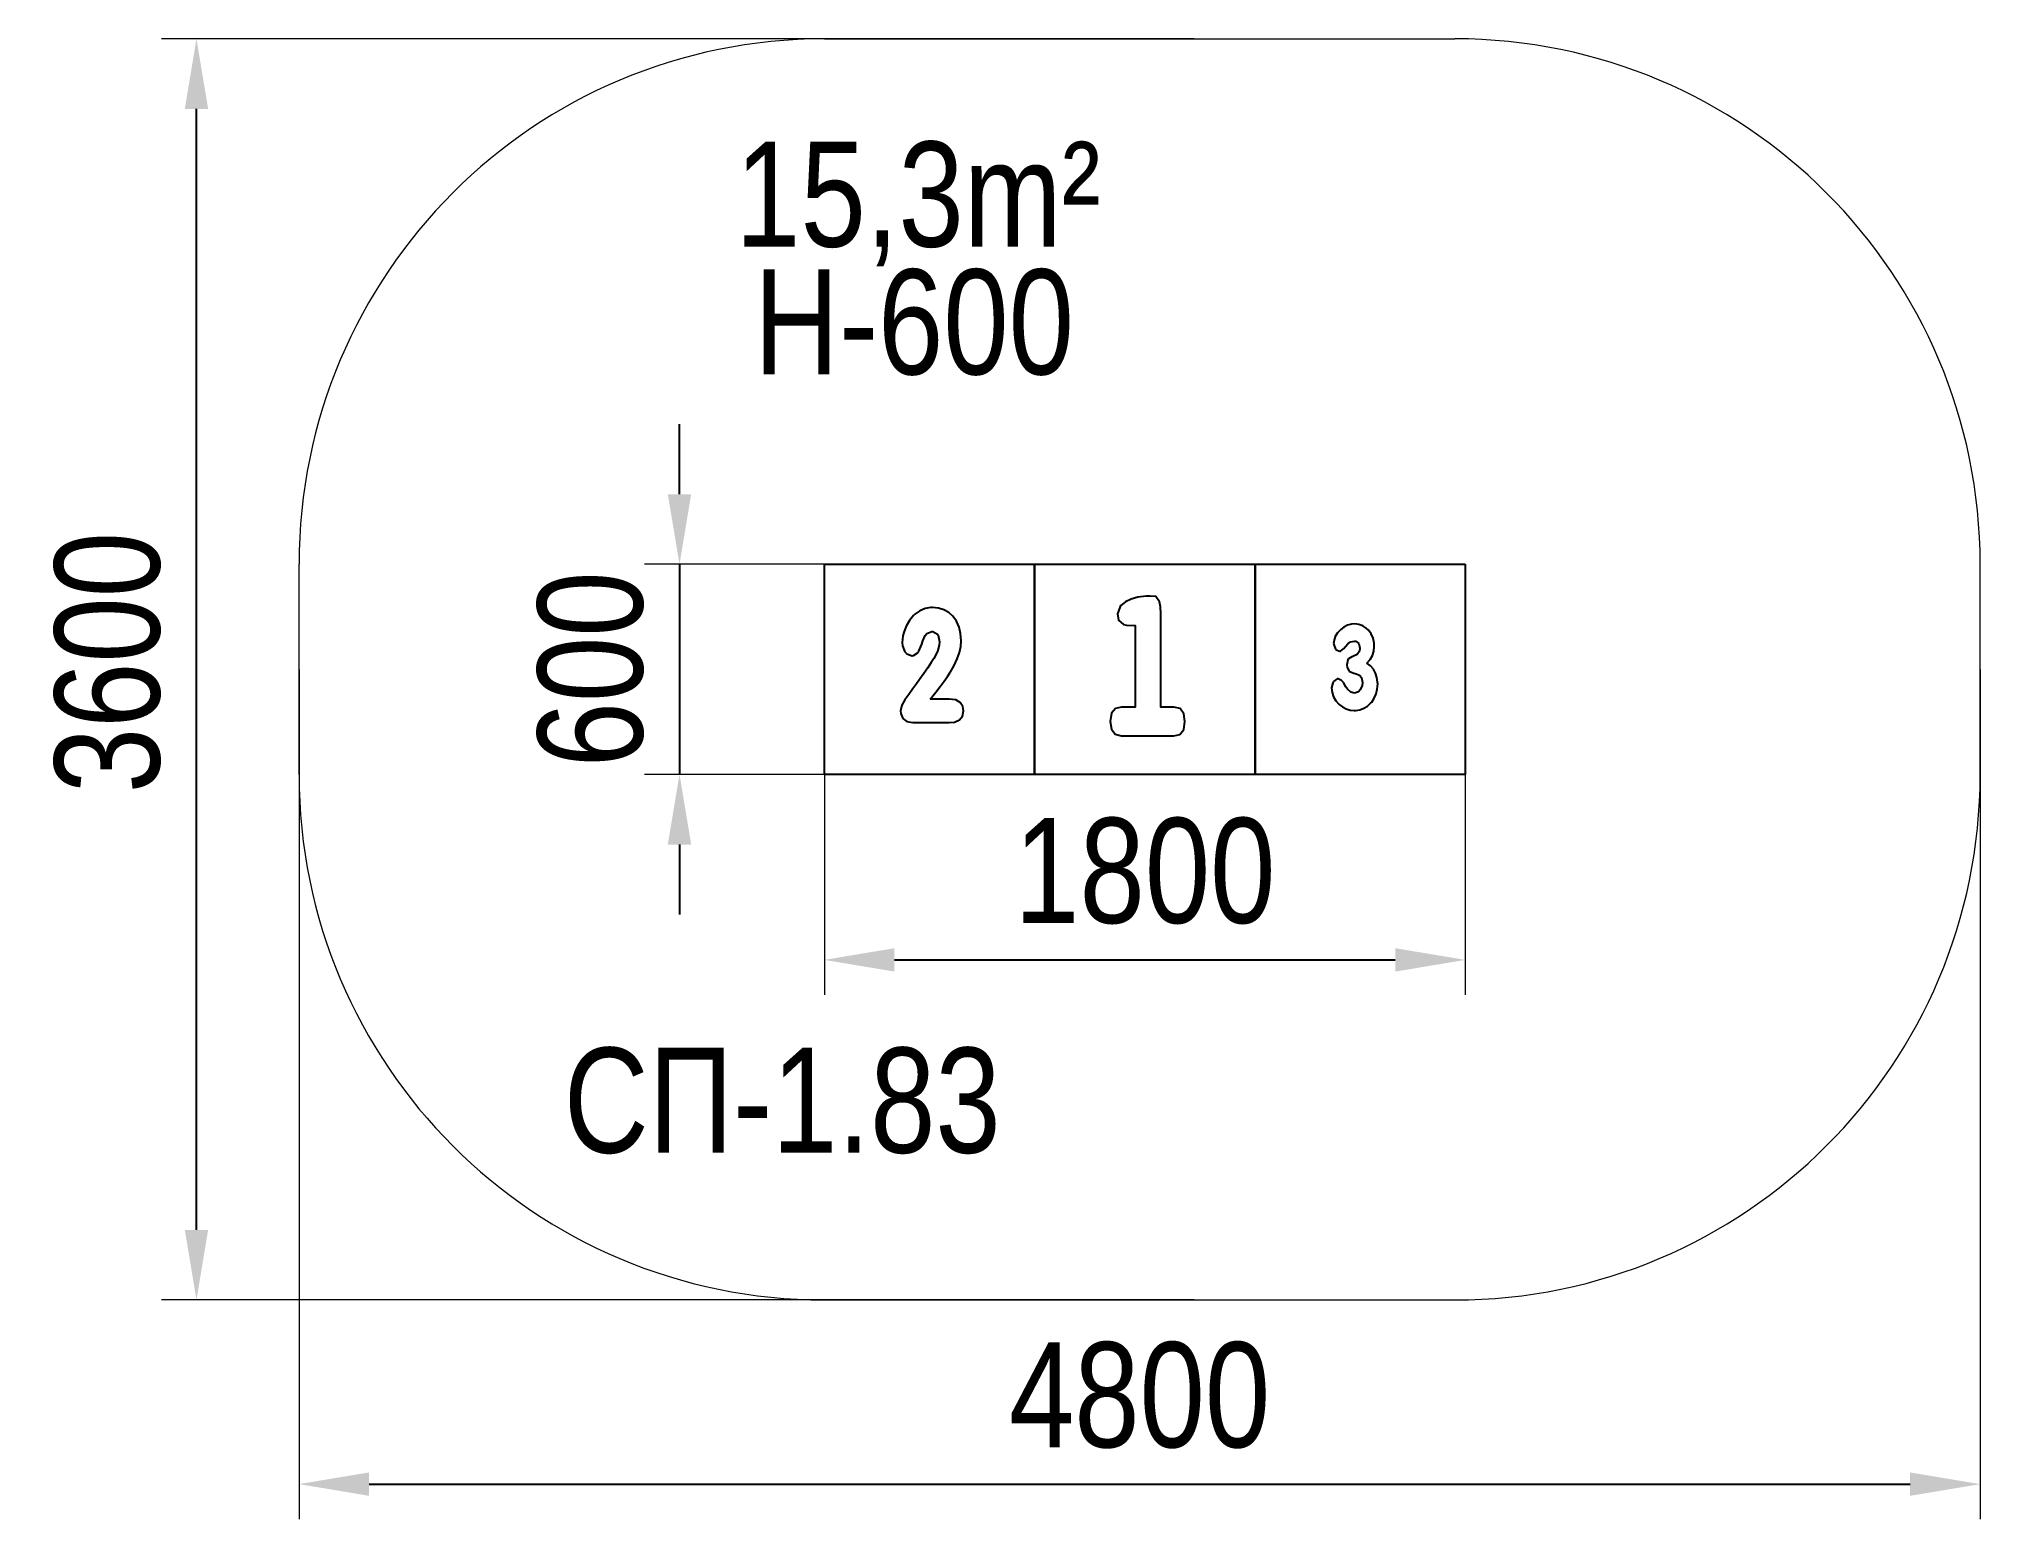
# Model space of a CAD drawing. Header units: millimetres. Extents: x -3186 to 2357, y -2392 to 1834.
import ezdxf

# ---------------------------------------------------------------- set-up
doc = ezdxf.new("R2010")
doc.units = ezdxf.units.MM
for name, color, linetype in [('DIKOM_АРТИКУЛ', 7, 'Continuous'), ('DIKOM_ЗОНА', 80, 'Continuous'), ('DIKOM_ОБЪЕКТ', 7, 'Continuous'), ('DIKOM_РАЗМЕР_ЗОНА', 7, 'Continuous'), ('DIKOM_РАЗМЕР_ОБЪЕКТА', 7, 'Continuous')]:
    doc.layers.add(name, color=color, linetype=linetype)
doc.styles.add('style1', font='arial.ttf', dxfattribs={"width": 0.8})
doc.dimstyles.new('1-50', dxfattribs={"dimtxt": 300, "dimasz": 200, "dimexe": 100, "dimexo": 0, "dimgap": 100, "dimtad": 1, "dimdec": 0, "dimtxsty": 'style1', "dimcen": 0, "dimclrd": 7, "dimclre": 7, "dimadec": 1, "dimazin": 2, "dimtfac": 1, "dimtdec": 0, "dimtmove": 0, "dimatfit": 3, "dimfxl": 0, "dimlwd": 25, "dimlwe": 18, "dimarcsym": 0})

# ---------------------------------------------------------------- blocks, each defined once
blk = doc.blocks.new('*D0')
at = {"layer": 'Defpoints', "color": 0, "transparency": 16777216}
for p in [(-800.6, 333.7), (-1356.6, -266.3), (-800.6, -266.3)]:
    blk.add_point(p, dxfattribs=at)
at = {"layer": 'DIKOM_РАЗМЕР_ОБЪЕКТА', "color": 7, "lineweight": 25, "transparency": 16777216}
for p, q in [((-1356.6, 533.7), (-1356.6, 733.7)), ((-1356.6, 333.7), (-1356.6, -266.3)), ((-1356.6, -466.3), (-1356.6, -666.3))]:
    blk.add_line(p, q, dxfattribs=at)
at = {"layer": 'DIKOM_РАЗМЕР_ОБЪЕКТА', "color": 7, "lineweight": 18, "transparency": 16777216}
for p, q in [((-800.6, 333.7), (-1456.6, 333.7)), ((-800.6, -266.3), (-1456.6, -266.3))]:
    blk.add_line(p, q, dxfattribs=at)
at = {"layer": 'DIKOM_РАЗМЕР_ОБЪЕКТА', "color": 7, "transparency": 16777216}
for points in [[(-1389.9, 533.7), (-1323.2, 533.7), (-1356.6, 333.7)], [(-1389.9, -466.3), (-1323.2, -466.3), (-1356.6, -266.3)]]:
    blk.add_solid(points, dxfattribs=at)
at = {"layer": 'DIKOM_РАЗМЕР_ОБЪЕКТА', "color": 0, "transparency": 16777216, "insert": (-1609.8, 33.7), "char_height": 300, "attachment_point": 5, "rotation": 90, "style": 'style1'}
blk.add_mtext('600', dxfattribs=at)
blk = doc.blocks.new('*D1')
at = {"layer": 'Defpoints', "color": 0, "transparency": 16777216}
for p in [(-942.9, -266.3), (887.1, -266.3), (887.1, -795.7)]:
    blk.add_point(p, dxfattribs=at)
at = {"layer": 'DIKOM_РАЗМЕР_ОБЪЕКТА', "color": 7, "lineweight": 18, "transparency": 16777216}
for p, q in [((-942.9, -266.3), (-942.9, -895.7)), ((887.1, -266.3), (887.1, -895.7))]:
    blk.add_line(p, q, dxfattribs=at)
at = {"layer": 'DIKOM_РАЗМЕР_ОБЪЕКТА', "color": 7, "lineweight": 25, "transparency": 16777216}
blk.add_line((-742.9, -795.7), (687.1, -795.7), dxfattribs=at)
at = {"layer": 'DIKOM_РАЗМЕР_ОБЪЕКТА', "color": 7, "transparency": 16777216}
for points in [[(-742.9, -762.4), (-742.9, -829.1), (-942.9, -795.7)], [(687.1, -762.4), (687.1, -829.1), (887.1, -795.7)]]:
    blk.add_solid(points, dxfattribs=at)
at = {"layer": 'DIKOM_РАЗМЕР_ОБЪЕКТА', "color": 0, "transparency": 16777216, "insert": (-27.9, -542.6), "char_height": 300, "attachment_point": 5, "style": 'style1'}
blk.add_mtext('1800', dxfattribs=at)
blk = doc.blocks.new('*D2')
at = {"layer": 'Defpoints', "color": 0, "transparency": 16777216}
for p in [(-2442.9, 33.7), (2357.1, 33.7), (2357.1, -2292.2)]:
    blk.add_point(p, dxfattribs=at)
at = {"layer": 'DIKOM_РАЗМЕР_ЗОНА', "color": 7, "lineweight": 18, "transparency": 16777216}
for p, q in [((-2442.9, 33.7), (-2442.9, -2392.2)), ((2357.1, 33.7), (2357.1, -2392.2))]:
    blk.add_line(p, q, dxfattribs=at)
at = {"layer": 'DIKOM_РАЗМЕР_ЗОНА', "color": 7, "lineweight": 25, "transparency": 16777216}
blk.add_line((-2242.9, -2292.2), (2157.1, -2292.2), dxfattribs=at)
at = {"layer": 'DIKOM_РАЗМЕР_ЗОНА', "color": 7, "transparency": 16777216}
for points in [[(-2242.9, -2258.9), (-2242.9, -2325.6), (-2442.9, -2292.2)], [(2157.1, -2258.9), (2157.1, -2325.6), (2357.1, -2292.2)]]:
    blk.add_solid(points, dxfattribs=at)
at = {"layer": 'DIKOM_РАЗМЕР_ЗОНА', "color": 0, "transparency": 16777216, "insert": (-42.9, -2039.1), "char_height": 300, "attachment_point": 5, "style": 'style1'}
blk.add_mtext('4800', dxfattribs=at)
blk = doc.blocks.new('*D3')
at = {"layer": 'Defpoints', "color": 0, "transparency": 16777216}
for p in [(-2735.7, 1833.7), (112.8, 1833.7), (112.8, -1766.3)]:
    blk.add_point(p, dxfattribs=at)
at = {"layer": 'DIKOM_РАЗМЕР_ЗОНА', "color": 7, "lineweight": 18, "transparency": 16777216}
for p, q in [((112.8, 1833.7), (-2835.7, 1833.7)), ((112.8, -1766.3), (-2835.7, -1766.3))]:
    blk.add_line(p, q, dxfattribs=at)
at = {"layer": 'DIKOM_РАЗМЕР_ЗОНА', "color": 7, "lineweight": 25, "transparency": 16777216}
blk.add_line((-2735.7, -1566.3), (-2735.7, 1633.7), dxfattribs=at)
at = {"layer": 'DIKOM_РАЗМЕР_ЗОНА', "color": 7, "transparency": 16777216}
for points in [[(-2769, 1633.7), (-2702.4, 1633.7), (-2735.7, 1833.7)], [(-2769, -1566.3), (-2702.4, -1566.3), (-2735.7, -1766.3)]]:
    blk.add_solid(points, dxfattribs=at)
at = {"layer": 'DIKOM_РАЗМЕР_ЗОНА', "color": 0, "transparency": 16777216, "insert": (-2989, 53.1), "char_height": 300, "attachment_point": 5, "rotation": 90, "style": 'style1'}
blk.add_mtext('3600', dxfattribs=at)

msp = doc.modelspace()

# ---------------------------------------------------------------- linework, layer by layer
at = {"layer": 'DIKOM_ЗОНА', "color": 3, "lineweight": 15}
for p, q in [((-942.9, 1833.7), (857.1, 1833.7)), ((-2442.9, -266.3), (-2442.9, 333.7)), ((2357.1, -266.3), (2357.1, 333.7)), ((-942.9, -1766.3), (857.1, -1766.3))]:
    msp.add_line(p, q, dxfattribs=at)
for centre, start, end in [((-942.9, 333.7), 90, 180), ((857.1, 333.7), 0, 90), ((-942.9, -266.3), 180, 270), ((857.1, -266.3), 270, 0)]:
    msp.add_arc(centre, 1500, start, end, dxfattribs=at)
at = {"layer": 'DIKOM_ОБЪЕКТ'}
for p, q in [((-942.9, 333.7), (-342.9, 333.7)), ((-942.9, -266.3), (-942.9, 333.7)), ((-342.9, 333.7), (287.1, 333.7)), ((-342.9, -266.3), (-342.9, 333.7)), ((-342.9, 333.7), (-342.9, -266.3)), ((287.1, 333.7), (287.1, -266.3)), ((287.1, 333.7), (887.1, 333.7)), ((287.1, -266.3), (287.1, 333.7)), ((887.1, 333.7), (887.1, -266.3)), ((-700.3, 173.4), (-709.7, 157.3)), ((-688.5, 187), (-700.3, 173.4)), ((-684.4, 190.8), (-688.5, 187)), ((-670.2, 201), (-684.4, 190.8)), ((-655.2, 207.4), (-670.2, 201)), ((-639.4, 210.4), (-655.2, 207.4)), ((-634.3, 210.4), (-639.4, 210.4)), ((-617.1, 208.8), (-634.3, 210.4)), ((-601.6, 203.9), (-617.1, 208.8)), ((-587.6, 195.9), (-601.6, 203.9)), ((-576.1, 185.4), (-587.6, 195.9)), ((-565.6, 171.2), (-576.1, 185.4)), ((-558.1, 154.6), (-565.6, 171.2)), ((-718.5, 129.4), (-720.9, 110.3)), ((-716.4, 139), (-718.5, 129.4)), ((-709.7, 157.3), (-716.4, 139)), ((-665.1, 105.8), (-661.9, 114.9)), ((-661.9, 114.9), (-654.7, 130.7)), ((-654.7, 130.7), (-650.4, 136.1)), ((-650.4, 136.1), (-636.2, 142.2)), ((-636.2, 142.2), (-633.5, 142)), ((-633.5, 142), (-619.5, 133.9)), ((-619.5, 133.9), (-618.2, 131.2)), ((-618.2, 131.2), (-613.9, 111.9)), ((-613.9, 111.9), (-615, 102.5)), ((-553.8, 135.8), (-558.1, 154.6)), ((-552.5, 115.4), (-553.8, 135.8)), ((-553.6, 99.3), (-552.5, 115.4)), ((513.3, 121.2), (511, 107.5)), ((515.9, 127.2), (513.3, 121.2)), ((522.5, 138.4), (515.9, 127.2)), ((531.5, 147.8), (522.5, 138.4)), ((539.9, 153.8), (531.5, 147.8)), ((551.1, 159.5), (539.9, 153.8)), ((562.4, 162.6), (551.1, 159.5)), ((551.6, 106.9), (558.9, 112)), ((558.9, 112), (570.4, 114.5)), ((571.2, 163.2), (562.4, 162.6)), ((570.4, 114.5), (574.9, 113.9)), ((583.1, 162), (571.2, 163.2)), ((574.9, 113.9), (583.1, 107.7)), ((594.3, 157.9), (583.1, 162)), ((604.2, 151.3), (594.3, 157.9)), ((610.5, 145.4), (604.2, 151.3)), ((618.5, 134.7), (610.5, 145.4)), ((623.8, 122.5), (618.5, 134.7)), ((626.7, 108.7), (623.8, 122.5)), ((-720.9, 110.3), (-719.9, 100.4)), ((-719.9, 100.4), (-712.9, 83.5)), ((-712.9, 83.5), (-707.2, 77.6)), ((-707.2, 77.6), (-692.2, 72.5)), ((-692.2, 72.5), (-688.2, 72.8)), ((-688.2, 72.8), (-675.1, 81.9)), ((-675.1, 81.9), (-672.9, 85.6)), ((-672.9, 85.6), (-665.1, 105.8)), ((-630.8, 64.7), (-637.8, 53.5)), ((-620.3, 84.8), (-630.8, 64.7)), ((-615, 102.5), (-620.3, 84.8)), ((-572.3, 44.9), (-563.7, 63.9)), ((-563.7, 63.9), (-557.3, 82.2)), ((-557.3, 82.2), (-553.6, 99.3)), ((511, 107.5), (511.2, 104.6)), ((511.2, 104.6), (516.1, 91.8)), ((516.1, 91.8), (518, 89.7)), ((518, 89.7), (528.6, 85.2)), ((528.6, 85.2), (530.5, 85.4)), ((530.5, 85.4), (540.7, 92.8)), ((540.7, 92.8), (545, 98.7)), ((545, 98.7), (551.6, 106.9)), ((551.6, 61.1), (548.5, 47.1)), ((553.2, 63.5), (551.6, 61.1)), ((563, 69.6), (553.2, 63.5)), ((566.1, 70.3), (563, 69.6)), ((578, 76.4), (566.1, 70.3)), ((584.5, 85.8), (578, 76.4)), ((583.1, 107.7), (585.9, 94.4)), ((585.9, 94.4), (584.5, 85.8)), ((605.6, 51.6), (615, 61.7)), ((615, 61.7), (621.7, 73.3)), ((621.7, 73.3), (625.8, 85.8)), ((625.8, 85.8), (627.1, 99.5)), ((627.1, 99.5), (626.7, 108.7)), ((-671, 4.6), (-679.9, -7.4)), ((-658.7, 22.3), (-671, 4.6)), ((-647.4, 38.4), (-658.7, 22.3)), ((-637.8, 53.5), (-647.4, 38.4)), ((-612, -14.9), (-600.8, 0.1)), ((-600.8, 0.1), (-591.6, 13)), ((-591.6, 13), (-584.4, 23.9)), ((-584.4, 23.9), (-583.6, 25)), ((-583.6, 25), (-572.3, 44.9)), ((520.8, 6.2), (511, -1.4)), ((524.1, 6.6), (520.8, 6.2)), ((534, 2.3), (524.1, 6.6)), ((539.1, -4), (534, 2.3)), ((548.5, 47.1), (549.5, 38.9)), ((549.5, 38.9), (555.2, 28.9)), ((555.2, 28.9), (566.1, 23.6)), ((566.1, 23.6), (575.5, 21.1)), ((575.5, 21.1), (584.7, 16.8)), ((584.7, 16.8), (590.4, 10.1)), ((590.4, 10.1), (593.1, -4)), ((616.4, 43.3), (605.6, 51.6)), ((624.8, 34), (616.4, 43.3)), ((630.8, 23), (624.8, 34)), ((634.9, 10.5), (630.8, 23)), ((636.7, -3.2), (634.9, 10.5)), ((-712.9, -53), (-721.5, -68.1)), ((-701.6, -37.7), (-712.9, -53)), ((-690.9, -22.7), (-701.6, -37.7)), ((-679.9, -7.4), (-690.9, -22.7)), ((-640.7, -51.4), (-639.9, -50.4)), ((-587.1, -51.4), (-640.7, -51.4)), ((-639.9, -50.4), (-624.9, -31.6)), ((-624.9, -31.6), (-612, -14.9)), ((-568, -53.6), (-587.1, -51.4)), ((-554.9, -60.8), (-568, -53.6)), ((508.6, -5.1), (505.3, -18.6)), ((505.3, -18.6), (506.7, -32.3)), ((506.7, -32.3), (510.8, -45)), ((511, -1.4), (508.6, -5.1)), ((510.8, -45), (517.4, -56.4)), ((546.4, -15.7), (539.1, -4)), ((551.1, -23.3), (546.4, -15.7)), ((560.6, -31.5), (551.1, -23.3)), ((570.8, -33.9), (560.6, -31.5)), ((581.8, -30.4), (570.8, -33.9)), ((587, -25.1), (581.8, -30.4)), ((592.3, -12.6), (587, -25.1)), ((593.1, -4), (592.3, -12.6)), ((619.7, -59.5), (627.1, -48.4)), ((627.1, -48.4), (632.6, -36)), ((632.6, -36), (635.7, -22.5)), ((635.7, -22.5), (636.9, -7.7)), ((636.9, -7.7), (636.7, -3.2)), ((-721.5, -68.1), (-725.2, -84.7)), ((-725.2, -84.7), (-724.7, -92.5)), ((-724.7, -92.5), (-719.3, -106.7)), ((-719.3, -106.7), (-707.8, -115.5)), ((-571.8, -116.9), (-557.3, -110.7)), ((-557.3, -110.7), (-548.7, -100)), ((-547.4, -72.3), (-554.9, -60.8)), ((-548.7, -100), (-545.8, -84.7)), ((-545.8, -84.7), (-547.4, -72.3)), ((517.4, -56.4), (526.8, -66.5)), ((526.8, -66.5), (536.4, -73.6)), ((536.4, -73.6), (547, -79.1)), ((547, -79.1), (558.3, -82.4)), ((558.3, -82.4), (570.2, -83.4)), ((570.2, -83.4), (574.1, -83.4)), ((574.1, -83.4), (586.1, -81.6)), ((586.1, -81.6), (597.2, -77.5)), ((597.2, -77.5), (607.4, -71.4)), ((607.4, -71.4), (616.8, -63)), ((616.8, -63), (619.7, -59.5)), ((-707.8, -115.5), (-690.3, -118.2)), ((-690.3, -118.2), (-587.1, -118.2)), ((-587.1, -118.2), (-571.8, -116.9)), ((-342.9, -266.3), (-942.9, -266.3)), ((287.1, -266.3), (-342.9, -266.3)), ((887.1, -266.3), (287.1, -266.3))]:
    msp.add_line(p, q, dxfattribs=at)
msp.add_lwpolyline([(-12.4, 243.1), (-24.6, 242.8), (-47.5, 240.1), (-67, 234.5), (-83.2, 226.5), (-96.5, 215.6), (-98.1, 213.6), (-106.1, 192.1), (-102.8, 174.5), (-88.9, 161.3), (-79.9, 159.6), (-55.1, 158.6), (-55.1, -73.8), (-94.8, -73.8), (-111.4, -77.8), (-123, -91.4), (-126.6, -114.9), (-123.6, -136.7), (-113, -151.6), (-94.8, -156.3), (54.9, -156.3), (71.8, -152.3), (83, -138.4), (86.7, -114.9), (83.7, -93.4), (73.1, -78.5), (54.9, -73.8), (17.8, -73.8), (17.8, 174.5), (17.4, 192.4), (16.8, 212.3), (14.1, 226.5), (3.2, 241.4)], close=True, dxfattribs=at)

# ---------------------------------------------------------------- texts
at = {"layer": 'DIKOM_АРТИКУЛ', "color": 7, "linetype": 'Continuous', "lineweight": 15, "insert": (-1686.7, -1046.3), "char_height": 300, "width": 6012.174, "attachment_point": 1, "style": 'style1'}
msp.add_mtext('{\\fArial|b0|i0|c204|p34;СП}-1.83', dxfattribs=at)
at = {"layer": 'DIKOM_РАЗМЕР_ОБЪЕКТА', "char_height": 300, "width": 6012.174, "attachment_point": 1, "style": 'style1'}
for s, insert in [('15,3m²', (-1197.4, 1540.3)), ('H-600', (-1143.4, 1175.7))]:
    msp.add_mtext(s, dxfattribs=dict(at, insert=insert))

# ---------------------------------------------------------------- dimensions: what is measured, and where the dimension line sits
at = {"layer": 'DIKOM_РАЗМЕР_ЗОНА'}
dim = msp.add_linear_dim(base=(-2735.7, 1833.7), p1=(112.8, -1766.3), p2=(112.8, 1833.7), angle=90, dimstyle='1-50', dxfattribs=at)
dim.commit()
dim.dimension.update_dxf_attribs({"geometry": '*D3', "text_midpoint": (-2735.7, 53.1), "dimtype": 160})
dim = msp.add_linear_dim(base=(2357.1, -2292.2), p1=(-2442.9, 33.7), p2=(2357.1, 33.7), dimstyle='1-50', dxfattribs=at)
dim.commit()
dim.dimension.update_dxf_attribs({"geometry": '*D2', "text_midpoint": (-42.9, -2292.2), "dimtype": 160})
at = {"layer": 'DIKOM_РАЗМЕР_ОБЪЕКТА'}
dim = msp.add_linear_dim(base=(-1356.6, -266.3), p1=(-800.6, 333.7), p2=(-800.6, -266.3), angle=90, dimstyle='1-50', dxfattribs=at)
dim.commit()
dim.dimension.update_dxf_attribs({"geometry": '*D0', "text_midpoint": (-1356.6, 33.7), "dimtype": 160})
dim = msp.add_linear_dim(base=(887.1, -795.7), p1=(-942.9, -266.3), p2=(887.1, -266.3), text='1800', dimstyle='1-50', dxfattribs=at)
dim.commit()
dim.dimension.update_dxf_attribs({"geometry": '*D1', "text_midpoint": (-27.9, -795.7), "dimtype": 160})

doc.saveas('drawing.dxf')
